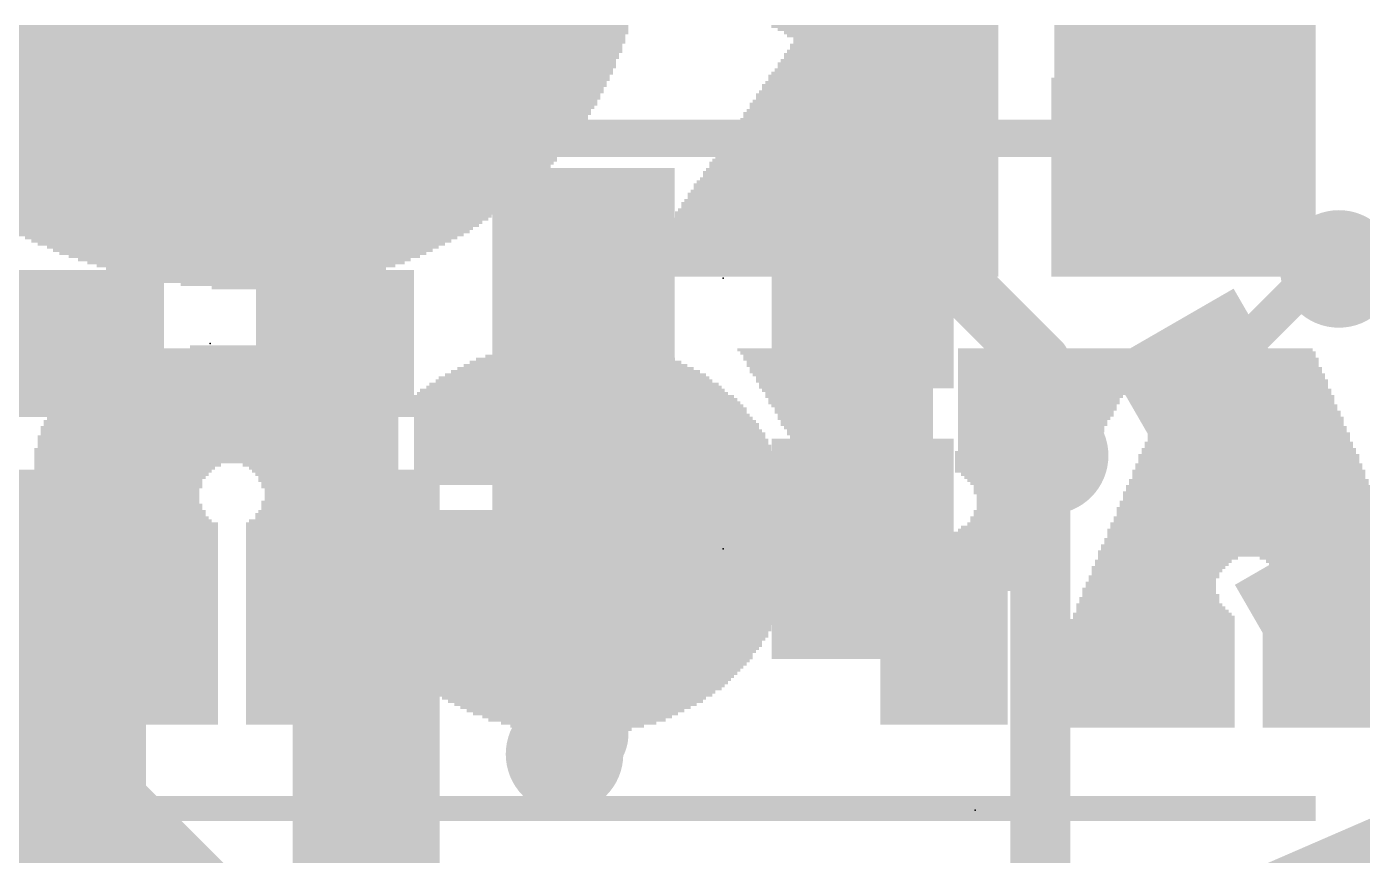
# Model space of a CAD drawing. Extents: x -25.4 to 25.4, y -25.4 to 25.5.
# Drawn here: x -1.31 to 7.78, y -18.21 to -12.58 of the extents above; entities that cross this region are included whole.
import ezdxf

# ---------------------------------------------------------------- set-up
doc = ezdxf.new("R2010")
doc.units = 0
for name, color, linetype in [('1', 12, 'CONTINUOUS'), ('16', 132, 'CONTINUOUS'), ('18', 110, 'CONTINUOUS'), ('20', 53, 'CONTINUOUS'), ('204', 40, 'CONTINUOUS'), ('23', 53, 'CONTINUOUS')]:
    doc.layers.add(name, color=color, linetype=linetype)

# ---------------------------------------------------------------- blocks, each defined once
blk = doc.blocks.new('RECT')
blk.add_solid([(-0.5, -0.5), (0.5, -0.5), (-0.5, 0.5), (0.5, 0.5)])
blk = doc.blocks.new('ROUNDV')
at = {"const_width": 0.5}
blk.add_lwpolyline([(0, -0.25, 1), (0, 0.25, 1), (0, -0.25)], format="xyb", dxfattribs=at)

msp = doc.modelspace()

# ---------------------------------------------------------------- linework, layer by layer
at = {"layer": '1'}
for points, const_width in [([(7.1205, -18.6055, 0.6745), (7.9375, 18.542)], 0.6096), ([(-20.32, 0, 0.4142), (0, -20.32)], 0.254), ([(0, -20.32, 0.4142), (20.32, 0)], 0.254), ([(2.5806, -14.2875, 1), (2.3774, -14.2875)], 0.2032), ([(4.379, -14.1859, 1), (4.379, -14.3891)], 0.2032), ([(5.0883, -14.2157, 1), (4.9447, -14.3593)], 0.2032), ([(5.0165, -14.3891, 1), (5.0165, -14.1859)], 0.2032), ([(7.493, -14.1605, 1), (7.493, -14.2875)], 0.127), ([(7.5379, -14.2689, 1), (7.4481, -14.1791)], 0.127), ([(7.62, -14.2875, 1), (7.62, -14.1605)], 0.127), ([(-0.9135, -14.8336, 1), (-0.9135, -14.6304)], 0.2032), ([(0.8583, -14.6602, 1), (0.7147, -14.8038)], 0.2032), ([(5.6896, -14.859, 1), (5.4864, -14.859)], 0.2032), ([(5.5162, -14.9308, 1), (5.6598, -14.7872)], 0.2032), ([(1.1176, -14.9615, 1), (0.9144, -14.9615)], 0.2032), ([(0.9442, -15.0333, 1), (1.0878, -14.8897)], 0.2032), ([(6.683, -14.9127, 1), (6.683, -15.0397)], 0.127), ([(6.6959, -14.9313, 1), (6.7857, -15.0211)], 0.127), ([(6.7408, -15.0397, 1), (6.7408, -14.9127)], 0.127), ([(5.6598, -15.3587, 1), (5.5162, -15.5023)], 0.2032), ([(5.4864, -15.4305, 1), (5.6896, -15.4305)], 0.2032), ([(5.5797, -15.5658, 1), (5.7233, -15.4222)], 0.2032), ([(2.6314, -16.129, 1), (2.3266, -16.129)], 0.3048), ([(1.1176, -16.129, 1), (0.9144, -16.129)], 0.2032), ([(1.016, -16.0274, 1), (1.016, -16.2306)], 0.2032), ([(2.479, -16.2306, 1), (2.479, -16.0274)], 0.2032), ([(0.9144, -16.129, 1), (1.1176, -16.129)], 0.2032), ([(2.3774, -16.129, 1), (2.5806, -16.129)], 0.2032), ([(1.0878, -17.0898, 1), (0.9442, -16.9462)], 0.2032), ([(1.1016, -17.034, 1), (0.8984, -17.034)], 0.2032), ([(0.9282, -16.9622, 1), (1.0718, -17.1058)], 0.2032), ([(0.9144, -17.018, 1), (1.1176, -17.018)], 0.2032), ([(2.5868, -17.5043, 1), (2.3712, -17.2887)], 0.3048), ([(2.2417, -17.4182, 1), (2.4573, -17.6338)], 0.3048), ([(2.3266, -17.3965, 1), (2.6314, -17.3965)], 0.3048), ([(1.3248, -17.8182, 1), (1.1812, -17.9618)], 0.2032), ([(-0.9551, -17.8451, 1), (-1.0449, -17.9349)], 0.127), ([(0.8984, -17.89, 1), (1.1016, -17.89)], 0.2032), ([(1.0449, -17.8451, 1), (0.9551, -17.9349)], 0.127), ([(1.017, -17.8435, 1), (1.017, -17.9705)], 0.127), ([(0.9721, -17.9519, 1), (1.0619, -17.8621)], 0.127), ([(1.1982, -17.9788, 1), (1.3418, -17.8352)], 0.2032), ([(1.27, -17.9705, 1), (1.27, -17.8435)], 0.127), ([(-0.8255, -18.001, 1), (-0.9525, -18.001)], 0.127), ([(-0.9339, -18.0459, 1), (-0.8441, -17.9561)], 0.127)]:
    msp.add_lwpolyline(points, format="xyb", dxfattribs=dict(at, const_width=const_width))
for points, const_width in [([(2.479, -14.2875), (2.479, -16.129)], 0.4064), ([(4.379, -14.2875), (5.0165, -14.2875)], 0.4064), ([(5.0165, -14.2875), (5.588, -14.859)], 0.4064), ([(6.7408, -14.9762), (7.493, -14.224)], 0.254), ([(7.493, -14.224), (7.62, -14.224)], 0.254), ([(-0.9135, -14.732), (-2.032, -14.732)], 0.4064), ([(0.7865, -14.732), (1.016, -14.9615)], 0.4064), ([(5.588, -14.859), (5.588, -15.4305)], 0.4064), ([(1.016, -14.9615), (1.016, -16.129)], 0.4064), ([(6.7408, -14.9762), (6.683, -14.9762)], 0.254), ([(5.588, -15.4305), (5.6515, -15.494)], 0.4064), ([(2.479, -17.3965), (2.479, -16.129)], 0.6096), ([(1.016, -16.129), (1.016, -17.018)], 0.4064), ([(1.016, -16.129), (2.479, -16.129)], 0.4064), ([(1.016, -17.018), (1, -17.034)], 0.4064), ([(1, -17.034), (1, -17.89)], 0.4064), ([(2.3495, -17.526), (2.479, -17.3965)], 0.6096), ([(1.253, -17.89), (1.27, -17.907)], 0.4064), ([(-0.889, -18.001), (-1, -17.89)], 0.254), ([(1, -17.89), (1.017, -17.907)], 0.254), ([(1.017, -17.907), (1.27, -17.907)], 0.254), ([(-0.889, -18.669), (-0.889, -18.001)], 0.254)]:
    msp.add_lwpolyline(points, dxfattribs=dict(at, const_width=const_width))
at = {"layer": '16'}
for points, const_width in [([(-20.32, 0, 0.4142), (0, -20.32)], 0.254), ([(0, -20.32, 0.4142), (20.32, 0)], 0.254), ([(6.7759, -13.2901, 1), (6.6861, -13.3799)], 0.127), ([(6.731, -13.3985, 1), (6.731, -13.2715)], 0.127), ([(7.5751, -14.2689, 1), (7.6649, -14.1791)], 0.127), ([(5.6896, -15.5575, 1), (5.4864, -15.5575)], 0.2032), ([(5.7233, -15.5658, 1), (5.5797, -15.4222)], 0.2032), ([(5.5162, -15.4857, 1), (5.6598, -15.6293)], 0.2032), ([(-0.8447, -17.6087, 1), (-1.0603, -17.8243)], 0.3048), ([(-0.9525, -17.8689, 1), (-0.9525, -17.5641)], 0.3048)]:
    msp.add_lwpolyline(points, format="xyb", dxfattribs=dict(at, const_width=const_width))
for points, const_width in [([(-1.905, -13.335), (6.731, -13.335)], 0.254), ([(6.731, -13.335), (7.62, -14.224)], 0.254), ([(5.588, -15.5575), (5.6515, -15.494)], 0.4064), ([(5.588, -21.209), (5.588, -15.5575)], 0.4064), ([(-3.429, -17.7165), (-0.9525, -17.7165)], 0.6096), ([(-0.9525, -17.7165), (2.794, -21.463)], 0.6096)]:
    msp.add_lwpolyline(points, dxfattribs=dict(at, const_width=const_width))
at = {"layer": '20', "const_width": 0.0254}
msp.add_lwpolyline([(-3.4925, 25.146, 14.4823), (3.4925, 25.146)], format="xyb", dxfattribs=at)
at = {"layer": '23'}
for p in [(3.429, -14.2875), (-0.0635, -14.732), (3.429, -16.129), (5.1435, -17.907)]:
    msp.add_point(p, dxfattribs=at)

# ---------------------------------------------------------------- block references
at = {"layer": '1', "xscale": 1.24, "yscale": 1.5, "rotation": 180}
for p in [(2.479, -14.2875), (4.379, -14.2875), (2.479, -16.129), (4.379, -16.129)]:
    msp.add_blockref('RECT', p, dxfattribs=at)
at = {"layer": '1', "xscale": 1.075}
for p in [(-0.9135, -14.732), (0.7865, -14.732)]:
    msp.add_blockref('RECT', p, dxfattribs=at)
at = {"layer": '1', "xscale": 0.85, "rotation": 120}
for p in [(6.683, -14.9762), (7.558, -16.4918)]:
    msp.add_blockref('RECT', p, dxfattribs=at)
at = {"layer": '1', "yscale": 4.6, "rotation": 180}
for p in [(-1, -17.89), (1, -17.89)]:
    msp.add_blockref('RECT', p, dxfattribs=at)
at = {"layer": '18', "xscale": 0.8001, "yscale": 0.8001}
for p in [(7.62, -14.224), (7.62, -14.224), (5.6515, -15.494), (5.6515, -15.494), (2.3495, -17.526), (2.3495, -17.526)]:
    msp.add_blockref('ROUNDV', p, dxfattribs=at)
at = {"layer": '204', "yscale": 0.0212, "rotation": 180}
for p, xscale in [((0.4561, -12.5735), 4.6565), ((0.4561, -12.5947), 4.6565), ((0.4561, -12.6158), 4.6565), ((0.4455, -12.637), 4.6353), ((4.5305, -12.5735), 1.5451), ((4.5517, -12.5947), 1.5028), ((4.5728, -12.6158), 1.4604), ((4.5834, -12.637), 1.4393), ((6.573, -12.5735), 1.7779), ((6.573, -12.5947), 1.7779), ((6.573, -12.6158), 1.7779), ((6.573, -12.637), 1.7779), ((0.4455, -12.6582), 4.6353), ((0.4455, -12.6793), 4.6353), ((0.4349, -12.7005), 4.6141), ((0.4349, -12.7217), 4.6141), ((4.594, -12.7005), 1.4181), ((4.594, -12.7217), 1.4181), ((4.6046, -12.6582), 1.3969), ((4.6046, -12.6793), 1.3969), ((6.573, -12.6582), 1.7779), ((6.573, -12.6793), 1.7779), ((6.573, -12.7005), 1.7779), ((6.573, -12.7217), 1.7779), ((0.4243, -12.764), 4.593), ((0.4243, -12.7852), 4.593), ((0.4349, -12.7428), 4.6141), ((0.4138, -12.8063), 4.5718), ((0.4138, -12.8275), 4.5718), ((4.5517, -12.8275), 1.5028), ((4.5623, -12.8063), 1.4816), ((4.5728, -12.764), 1.4604), ((4.5728, -12.7852), 1.4604), ((4.5834, -12.7428), 1.4393), ((6.573, -12.7428), 1.7779), ((6.573, -12.764), 1.7779), ((6.573, -12.7852), 1.7779), ((6.573, -12.8063), 1.7779), ((6.573, -12.8275), 1.7779), ((0.4138, -12.8487), 4.5718), ((0.4032, -12.8698), 4.5506), ((0.4032, -12.891), 4.5506), ((0.3926, -12.9122), 4.5295), ((4.5199, -12.9122), 1.5663), ((4.5305, -12.891), 1.5451), ((4.5411, -12.8698), 1.5239), ((4.5517, -12.8487), 1.5028), ((6.573, -12.8487), 1.7779), ((6.573, -12.8698), 1.7779), ((6.573, -12.891), 1.7779), ((6.573, -12.9122), 1.7779), ((0.3714, -12.9968), 4.4872), ((0.3926, -12.9333), 4.5295), ((0.382, -12.9545), 4.5083), ((0.382, -12.9757), 4.5083), ((4.4988, -12.9757), 1.6086), ((4.4988, -12.9968), 1.6086), ((4.5093, -12.9545), 1.5874), ((4.5199, -12.9333), 1.5663), ((6.5624, -12.9333), 1.7991), ((6.5624, -12.9545), 1.7991), ((6.5624, -12.9757), 1.7991), ((6.5624, -12.9968), 1.7991), ((0.3714, -13.018), 4.4872), ((0.3608, -13.0392), 4.466), ((0.3608, -13.0603), 4.466), ((0.3503, -13.0815), 4.4448), ((4.467, -13.0815), 1.6721), ((4.4776, -13.0392), 1.6509), ((4.4776, -13.0603), 1.6509), ((4.4882, -13.018), 1.6298), ((6.5624, -13.018), 1.7991), ((6.5624, -13.0392), 1.7991), ((6.5624, -13.0603), 1.7991), ((6.5624, -13.0815), 1.7991), ((0.3185, -13.1873), 4.3813), ((0.3503, -13.1027), 4.4448), ((0.3397, -13.1238), 4.4237), ((0.3291, -13.145), 4.4025), ((0.3291, -13.1662), 4.4025), ((4.4353, -13.1662), 1.7356), ((4.4353, -13.1873), 1.7356), ((4.4458, -13.145), 1.7144), ((4.4564, -13.1027), 1.6933), ((4.4564, -13.1238), 1.6933), ((6.5624, -13.1027), 1.7991), ((6.5624, -13.1238), 1.7991), ((6.5624, -13.145), 1.7991), ((6.5624, -13.1662), 1.7991), ((6.5624, -13.1873), 1.7991), ((0.3185, -13.2085), 4.3813), ((0.3079, -13.2297), 4.3602), ((0.2973, -13.2508), 4.339), ((0.2868, -13.272), 4.3178), ((4.4035, -13.2508), 1.7991), ((4.4035, -13.272), 1.7991), ((4.4141, -13.2297), 1.7779), ((4.4247, -13.2085), 1.7568), ((6.5624, -13.2085), 1.7991), ((6.5624, -13.2297), 1.7991), ((6.5624, -13.2508), 1.7991), ((6.5624, -13.272), 1.7991), ((0.2762, -13.3143), 4.2967), ((0.2868, -13.2932), 4.3178), ((0.2656, -13.3355), 4.2755), ((0.2656, -13.3566), 4.2755), ((4.3718, -13.3566), 1.8626), ((4.3823, -13.3143), 1.8414), ((4.3823, -13.3355), 1.8414), ((4.3929, -13.2932), 1.8203), ((6.5624, -13.2932), 1.7991), ((6.5624, -13.3143), 1.7991), ((6.5624, -13.3355), 1.7991), ((6.5624, -13.3566), 1.7991), ((0.2444, -13.399), 4.2332), ((0.2338, -13.4201), 4.212), ((0.255, -13.3778), 4.2543), ((0.2233, -13.4413), 4.1908), ((0.2127, -13.4625), 4.1697), ((4.34, -13.4413), 1.9261), ((4.34, -13.4625), 1.9261), ((4.3506, -13.4201), 1.9049), ((4.3612, -13.3778), 1.8838), ((4.3612, -13.399), 1.8838), ((6.5624, -13.3778), 1.7991), ((6.5624, -13.399), 1.7991), ((6.5624, -13.4201), 1.7991), ((6.5624, -13.4413), 1.7991), ((6.5624, -13.4625), 1.7991), ((0.2021, -13.5048), 4.1485), ((0.1809, -13.5471), 4.1062), ((0.2127, -13.4836), 4.1697), ((0.1915, -13.526), 4.1273), ((4.3083, -13.5471), 1.9896), ((4.3188, -13.5048), 1.9684), ((4.3188, -13.526), 1.9684), ((4.3294, -13.4836), 1.9473), ((6.5624, -13.4836), 1.7991), ((6.5624, -13.5048), 1.7991), ((6.5624, -13.526), 1.7991), ((6.5624, -13.5471), 1.7991), ((0.1703, -13.5683), 4.085), ((0.1598, -13.5895), 4.0638), ((0.1492, -13.6106), 4.0427), ((0.1386, -13.6318), 4.0215), ((4.2765, -13.6318), 2.0531), ((4.2871, -13.6106), 2.0319), ((4.2977, -13.5683), 2.0108), ((4.2977, -13.5895), 2.0108), ((6.5624, -13.5683), 1.7991), ((6.5624, -13.5895), 1.7991), ((6.5624, -13.6106), 1.7991), ((6.5624, -13.6318), 1.7991), ((0.128, -13.653), 4.0003), ((0.128, -13.6741), 3.958), ((0.128, -13.6953), 3.9157), ((0.128, -13.7165), 3.831), ((4.2448, -13.7165), 2.1166), ((4.2553, -13.6953), 2.0954), ((4.2659, -13.653), 2.0743), ((4.2659, -13.6741), 2.0743), ((6.5624, -13.653), 1.7991), ((6.5624, -13.6741), 1.7991), ((6.5624, -13.6953), 1.7991), ((6.5624, -13.7165), 1.7991), ((0.128, -13.7376), 3.7887), ((0.128, -13.7588), 3.7464), ((0.1386, -13.78), 3.6829), ((0.1386, -13.8011), 3.6405), ((0.1386, -13.8223), 3.5559), ((4.213, -13.8223), 2.1801), ((4.2236, -13.78), 2.1589), ((4.2236, -13.8011), 2.1589), ((4.2342, -13.7588), 2.1378), ((4.2448, -13.7376), 2.1166), ((6.5624, -13.7376), 1.7991), ((6.5624, -13.7588), 1.7991), ((6.5624, -13.78), 1.7991), ((6.5624, -13.8011), 1.7991), ((6.5624, -13.8223), 1.7991), ((0.1386, -13.8435), 3.5135), ((0.1386, -13.8646), 3.4289), ((0.1386, -13.8858), 3.3865), ((0.1386, -13.907), 3.3019), ((4.1813, -13.907), 2.2436), ((4.1919, -13.8858), 2.2224), ((4.2024, -13.8435), 2.2012), ((4.2024, -13.8646), 2.2012), ((6.5624, -13.8435), 1.7991), ((6.5624, -13.8646), 1.7991), ((6.5624, -13.8858), 1.7991), ((6.5624, -13.907), 1.7991), ((0.1492, -13.9281), 3.2384), ((0.1492, -13.9493), 3.1537), ((0.1492, -13.9705), 3.1114), ((0.1492, -13.9916), 3.0267), ((4.1495, -13.9916), 2.3071), ((4.1601, -13.9705), 2.2859), ((4.1707, -13.9493), 2.2647), ((4.1813, -13.9281), 2.2436), ((6.5624, -13.9281), 1.7991), ((6.5624, -13.9493), 1.7991), ((6.5624, -13.9705), 1.7991), ((6.5624, -13.9916), 1.7991), ((0.1492, -14.0128), 2.942), ((0.1492, -14.034), 2.8574), ((0.1492, -14.0551), 2.7727), ((0.1598, -14.0763), 2.6669), ((0.1598, -14.0975), 2.5822), ((4.1178, -14.0975), 2.3706), ((4.1284, -14.0551), 2.3494), ((4.1284, -14.0763), 2.3494), ((4.1389, -14.034), 2.3282), ((4.1495, -14.0128), 2.3071), ((6.5624, -14.0128), 1.7991), ((6.5624, -14.034), 1.7991), ((6.5624, -14.0551), 1.7991), ((6.5624, -14.0763), 1.7991), ((6.5624, -14.0975), 1.7991), ((0.1598, -14.1186), 2.4976), ((0.1703, -14.1398), 2.3917), ((0.1703, -14.1609), 2.2647), ((0.1809, -14.1821), 2.1589), ((4.086, -14.1821), 2.4341), ((4.0966, -14.1609), 2.4129), ((4.1072, -14.1186), 2.3917), ((4.1072, -14.1398), 2.3917), ((6.5624, -14.1186), 1.7991), ((6.5624, -14.1398), 1.7991), ((6.5624, -14.1609), 1.7991), ((6.5624, -14.1821), 1.7991), ((0.1809, -14.2033), 2.0319), ((0.1809, -14.2244), 1.9049), ((0.1915, -14.2456), 1.7568), ((0.1915, -14.2668), 1.5874), ((4.0649, -14.2456), 2.4764), ((4.0649, -14.2668), 2.4764), ((4.0754, -14.2244), 2.4552), ((4.086, -14.2033), 2.4341), ((6.5624, -14.2033), 1.7991), ((6.5624, -14.2244), 1.7991), ((6.5624, -14.2456), 1.7991), ((6.5624, -14.2668), 1.7991), ((0.1915, -14.2879), 1.4181), ((0.1915, -14.3091), 1.2065), ((0.2021, -14.3303), 0.9313), ((0.2127, -14.3514), 0.5291), ((2.4457, -14.7324), 0.5926), ((2.4563, -14.7113), 0.1905), ((0.2656, -14.8171), 1.7779), ((0.2973, -14.7959), 1.7144), ((0.3608, -14.7748), 1.5874), ((0.4772, -14.7536), 1.3546), ((2.4351, -14.8171), 1.2488), ((2.4351, -14.7959), 1.1218), ((2.4351, -14.7748), 0.9948), ((2.4351, -14.7536), 0.8255), ((4.1919, -14.7748), 1.3334), ((4.2024, -14.7959), 1.3123), ((4.213, -14.8171), 1.2911), ((5.684, -14.7748), 1.3123), ((5.6735, -14.7959), 1.2911), ((5.6735, -14.8171), 1.2911), ((7.0069, -14.7959), 0.9101), ((7.0069, -14.8171), 0.9101), ((7.0069, -14.7748), 0.8678), ((0.1598, -14.9018), 1.9896), ((0.1809, -14.8806), 1.9473), ((0.2021, -14.8594), 1.9049), ((0.2233, -14.8383), 1.8626), ((2.4245, -14.9018), 1.6086), ((2.4245, -14.8806), 1.5239), ((2.4245, -14.8594), 1.4393), ((2.4245, -14.8383), 1.3546), ((4.213, -14.8383), 1.2911), ((4.2236, -14.8594), 1.27), ((4.2236, -14.8806), 1.27), ((4.2342, -14.9018), 1.2488), ((5.6629, -14.8383), 1.27), ((5.6523, -14.8594), 1.2488), ((5.6523, -14.8806), 1.2488), ((5.6417, -14.9018), 1.2276), ((7.0069, -14.9018), 0.9948), ((7.0069, -14.8383), 0.9525), ((7.0069, -14.8594), 0.9525), ((7.0069, -14.8806), 0.9525), ((0.0751, -15.0076), 2.1589), ((0.0963, -14.9864), 2.1166), ((0.1068, -14.9653), 2.0954), ((0.1174, -14.9441), 2.0743), ((0.1386, -14.9229), 2.0319), ((2.4139, -15.0076), 1.9684), ((2.4139, -14.9864), 1.8838), ((2.4139, -14.9653), 1.8414), ((2.4245, -14.9441), 1.7779), ((2.4245, -14.9229), 1.6933), ((4.2342, -14.9229), 1.2488), ((4.2448, -14.9441), 1.2276), ((4.2553, -14.9653), 1.2065), ((4.2553, -14.9864), 1.2065), ((4.2659, -15.0076), 1.1853), ((5.6311, -14.9441), 1.2065), ((5.6311, -14.9653), 1.2065), ((5.6205, -14.9864), 1.1853), ((5.6417, -14.9229), 1.2276), ((5.61, -15.0076), 1.1641), ((7.0069, -15.0076), 1.0795), ((7.0069, -14.9441), 1.0371), ((7.0069, -14.9653), 1.0371), ((7.0175, -14.9864), 1.0583), ((7.0069, -14.9229), 0.9948), ((0.0328, -15.0922), 2.2436), ((0.0433, -15.0711), 2.2224), ((0.0539, -15.0499), 2.2012), ((0.0645, -15.0287), 2.1801), ((2.4139, -15.0922), 2.1801), ((2.4033, -15.0711), 2.1166), ((2.4033, -15.0499), 2.0743), ((2.4139, -15.0287), 2.0108), ((4.2659, -15.0287), 1.1853), ((4.2765, -15.0499), 1.1641), ((4.2871, -15.0711), 1.143), ((4.2871, -15.0922), 1.143), ((5.5994, -15.0499), 1.143), ((5.5994, -15.0711), 1.143), ((5.5888, -15.0922), 1.1218), ((5.61, -15.0287), 1.1641), ((7.0069, -15.0922), 1.1641), ((7.0069, -15.0499), 1.1218), ((7.0069, -15.0711), 1.1218), ((7.0069, -15.0287), 1.0795), ((0.0116, -15.1557), 2.2859), ((0.0116, -15.1769), 2.2859), ((0.0222, -15.1346), 2.2647), ((0.0328, -15.1134), 2.2436), ((2.4245, -15.1134), 2.2012), ((2.4351, -15.1346), 2.2224), ((2.4457, -15.1557), 2.2436), ((2.4563, -15.1769), 2.2647), ((4.2977, -15.1134), 1.1218), ((4.2977, -15.1346), 1.1218), ((4.3083, -15.1557), 1.1006), ((4.3188, -15.1769), 1.0795), ((5.5676, -15.1557), 1.0795), ((5.5676, -15.1769), 1.0795), ((5.5782, -15.1134), 1.1006), ((5.5782, -15.1346), 1.1006), ((7.0069, -15.1557), 1.2065), ((7.0069, -15.1769), 1.2065), ((7.0069, -15.1134), 1.1641), ((7.0069, -15.1346), 1.1641), ((-0.0201, -15.2616), 2.3494), ((-0.0201, -15.2827), 2.3494), ((-0.0096, -15.2192), 2.3282), ((-0.0096, -15.2404), 2.3282), ((0.001, -15.1981), 2.3071), ((2.4774, -15.2404), 2.3071), ((2.4668, -15.2192), 2.2859), ((2.488, -15.2616), 2.3282), ((2.4986, -15.2827), 2.3494), ((2.4563, -15.1981), 2.2647), ((4.3188, -15.1981), 1.0795), ((4.3294, -15.2192), 1.0583), ((4.3294, -15.2404), 1.0583), ((4.34, -15.2616), 1.0371), ((4.34, -15.2827), 1.0371), ((5.557, -15.1981), 1.0583), ((5.557, -15.2192), 1.0583), ((5.5465, -15.2404), 1.0371), ((5.5359, -15.2616), 1.016), ((5.5359, -15.2827), 1.016), ((7.0069, -15.2616), 1.2911), ((7.0069, -15.2827), 1.2911), ((7.0069, -15.1981), 1.2488), ((7.0069, -15.2192), 1.2488), ((7.0175, -15.2404), 1.27), ((-0.0413, -15.3674), 2.3917), ((-0.0307, -15.3039), 2.3706), ((-0.0307, -15.3251), 2.3706), ((-0.0307, -15.3462), 2.3706), ((2.5197, -15.3462), 2.3917), ((2.5197, -15.3674), 2.3917), ((2.4986, -15.3039), 2.3494), ((2.5092, -15.3251), 2.3706), ((4.3506, -15.3039), 1.016), ((4.3612, -15.3251), 0.9948), ((4.3612, -15.3462), 0.9948), ((4.3718, -15.3674), 0.9736), ((5.5041, -15.3674), 0.9525), ((5.5253, -15.3039), 0.9948), ((5.5253, -15.3251), 0.9948), ((5.5147, -15.3462), 0.9736), ((7.0069, -15.3462), 1.3758), ((7.0069, -15.3674), 1.3758), ((7.0069, -15.3039), 1.3334), ((7.0069, -15.3251), 1.3334), ((-0.0519, -15.4521), 2.4129), ((-0.0413, -15.3886), 2.3917), ((-0.0413, -15.4097), 2.3917), ((-0.0413, -15.4309), 2.3917), ((2.5303, -15.3886), 2.4129), ((2.5303, -15.4097), 2.4129), ((2.5409, -15.4309), 2.4341), ((2.5409, -15.4521), 2.4341), ((4.3718, -15.3886), 0.9736), ((4.3823, -15.4097), 0.9525), ((4.3929, -15.4309), 0.9313), ((4.3929, -15.4521), 0.9313), ((5.5041, -15.3886), 0.9525), ((5.4935, -15.4097), 0.9313), ((5.4935, -15.4309), 0.9313), ((5.483, -15.4521), 0.9101), ((7.0069, -15.4521), 1.4604), ((7.0069, -15.4097), 1.4181), ((7.0069, -15.4309), 1.4181), ((7.0069, -15.3886), 1.3758), ((-0.0519, -15.4732), 2.4129), ((-0.0519, -15.4944), 2.4129), ((-0.0519, -15.5156), 2.4129), ((-0.0519, -15.5367), 2.4129), ((2.5515, -15.4732), 2.4552), ((2.5515, -15.4944), 2.4552), ((2.5621, -15.5156), 2.4764), ((2.5621, -15.5367), 2.4764), ((4.4035, -15.4732), 0.9101), ((4.4035, -15.4944), 0.9101), ((4.4141, -15.5156), 0.889), ((4.4141, -15.5367), 0.889), ((5.4512, -15.5156), 0.889), ((5.4512, -15.5367), 0.889), ((5.4724, -15.4732), 0.9313), ((5.4618, -15.4944), 0.9101), ((7.0069, -15.4944), 1.5028), ((7.0069, -15.5156), 1.5028), ((7.0069, -15.5367), 1.5028), ((7.0069, -15.4732), 1.4604), ((-0.6234, -15.5579), 1.2699), ((-0.6551, -15.6002), 1.2065), ((-0.6657, -15.6214), 1.1853), ((-0.6763, -15.6426), 1.1641), ((-0.6445, -15.5791), 1.2276), ((0.6572, -15.5579), 0.9948), ((0.6783, -15.5791), 0.9525), ((0.6889, -15.6002), 0.9313), ((0.6995, -15.6214), 0.9101), ((0.7101, -15.6426), 0.889), ((2.5727, -15.5579), 2.4976), ((2.5727, -15.5791), 2.4976), ((2.5727, -15.6002), 2.4976), ((2.5832, -15.6214), 2.5187), ((2.5832, -15.6426), 2.5187), ((4.4247, -15.5579), 0.8678), ((4.4353, -15.5791), 0.8466), ((4.4353, -15.6002), 0.8466), ((4.4141, -15.6426), 0.762), ((4.4247, -15.6214), 0.7831), ((5.4406, -15.5579), 0.8678), ((5.4406, -15.5791), 0.8678), ((5.4301, -15.6002), 0.8466), ((5.4406, -15.6214), 0.7831), ((5.4512, -15.6426), 0.762), ((7.0069, -15.6002), 1.5874), ((7.0069, -15.6214), 1.5874), ((7.0069, -15.6426), 1.5874), ((7.0069, -15.5579), 1.5451), ((7.0069, -15.5791), 1.5451), ((-0.6869, -15.6637), 1.143), ((-0.6869, -15.6849), 1.143), ((-0.6869, -15.7061), 1.143), ((-0.6975, -15.7272), 1.1218), ((0.7101, -15.6637), 0.889), ((0.7207, -15.6849), 0.8678), ((0.7207, -15.7061), 0.8678), ((0.7312, -15.7272), 0.8466), ((2.5938, -15.6849), 2.5399), ((2.5832, -15.6637), 2.5187), ((3.2394, -15.7061), 1.2488), ((3.2394, -15.7272), 1.2488), ((4.4141, -15.6637), 0.7196), ((4.4141, -15.6849), 0.6773), ((4.4141, -15.7061), 0.6773), ((4.4141, -15.7272), 0.635), ((5.4512, -15.6637), 0.7196), ((5.4618, -15.6849), 0.6985), ((5.4512, -15.7272), 0.635), ((5.4618, -15.7061), 0.6561), ((7.0069, -15.7061), 1.6721), ((7.0069, -15.7272), 1.6721), ((7.0069, -15.6637), 1.6298), ((7.0069, -15.6849), 1.6298), ((-0.6975, -15.7484), 1.1218), ((-0.6975, -15.7696), 1.1218), ((-0.6975, -15.7907), 1.1218), ((-0.6975, -15.8119), 1.1218), ((0.7207, -15.8119), 0.8678), ((0.7312, -15.7484), 0.8466), ((0.7312, -15.7696), 0.8466), ((0.7312, -15.7907), 0.8466), ((3.2394, -15.7484), 1.2488), ((3.25, -15.7696), 1.27), ((3.25, -15.7907), 1.27), ((3.25, -15.8119), 1.27), ((4.4141, -15.7484), 0.635), ((4.4141, -15.7696), 0.5926), ((4.4247, -15.7907), 0.5715), ((4.4247, -15.8119), 0.5715), ((5.4512, -15.7484), 0.635), ((5.4406, -15.8119), 0.5715), ((5.4512, -15.7696), 0.5926), ((5.4512, -15.7907), 0.5926), ((7.0069, -15.8119), 1.7568), ((7.0069, -15.7484), 1.7144), ((7.0069, -15.7696), 1.7144), ((7.0069, -15.7907), 1.7144), ((-0.6869, -15.833), 1.143), ((-0.6869, -15.8542), 1.143), ((-0.6657, -15.8754), 1.143), ((-0.6657, -15.8965), 1.143), ((-0.6551, -15.9177), 1.1641), ((0.6995, -15.8965), 0.9101), ((0.6995, -15.9177), 0.9101), ((0.7101, -15.8754), 0.889), ((0.7207, -15.833), 0.8678), ((0.7207, -15.8542), 0.8678), ((1.8848, -15.8754), 1.1218), ((1.8848, -15.8965), 1.1218), ((1.8848, -15.9177), 1.1218), ((3.25, -15.833), 1.27), ((3.25, -15.8542), 1.27), ((3.25, -15.8754), 1.27), ((3.2606, -15.8965), 1.2911), ((3.2606, -15.9177), 1.2911), ((4.4353, -15.833), 0.5503), ((4.4458, -15.8542), 0.5715), ((4.4564, -15.8754), 0.5503), ((4.4564, -15.8965), 0.5503), ((4.4776, -15.9177), 0.5503), ((5.3877, -15.9177), 0.5503), ((5.4089, -15.8754), 0.5503), ((5.4089, -15.8965), 0.5503), ((5.4406, -15.833), 0.5715), ((5.43, -15.8542), 0.5503), ((7.0069, -15.9177), 1.8414), ((7.0069, -15.8542), 1.7991), ((7.0069, -15.8754), 1.7991), ((7.0069, -15.8965), 1.7991), ((7.0069, -15.833), 1.7568), ((-0.6445, -15.9389), 1.1853), ((-0.6128, -15.96), 1.2065), ((-0.6128, -15.9812), 1.2065), ((-0.6128, -16.0024), 1.2065), ((0.6677, -15.96), 0.9736), ((0.6677, -15.9812), 0.9736), ((0.6677, -16.0024), 0.9736), ((0.6783, -15.9389), 0.9525), ((1.8848, -15.9389), 1.1218), ((1.8848, -15.96), 1.1218), ((1.8848, -15.9812), 1.1218), ((1.8848, -16.0024), 1.1218), ((3.2606, -15.9389), 1.2911), ((3.2606, -15.96), 1.2911), ((3.2606, -15.9812), 1.2911), ((3.2606, -16.0024), 1.2911), ((4.4988, -15.9389), 0.5503), ((4.4988, -15.96), 0.5503), ((4.5305, -15.9812), 0.5715), ((4.5411, -16.0024), 0.5926), ((5.3242, -16.0024), 0.5926), ((5.3348, -15.9812), 0.5715), ((5.3666, -15.96), 0.5503), ((5.3877, -15.9389), 0.5503), ((7.0069, -16.0024), 1.9261), ((7.0069, -15.96), 1.8838), ((7.0069, -15.9812), 1.8838), ((7.0069, -15.9389), 1.8414), ((-0.6022, -16.0235), 1.1853), ((-0.6022, -16.0447), 1.1853), ((-0.5916, -16.0659), 1.1641), ((-0.5916, -16.087), 1.1641), ((0.6677, -16.0235), 0.9736), ((0.6677, -16.0447), 0.9736), ((0.6677, -16.0659), 0.9736), ((0.6677, -16.087), 0.9736), ((1.8848, -16.0235), 1.1218), ((1.8848, -16.0447), 1.1218), ((1.8848, -16.0659), 1.1218), ((1.8848, -16.087), 1.1218), ((3.2606, -16.0235), 1.2911), ((3.2606, -16.0447), 1.2911), ((3.2606, -16.0659), 1.2911), ((3.2606, -16.087), 1.2911), ((4.5834, -16.0235), 0.635), ((4.9432, -16.0447), 1.3123), ((4.9327, -16.0659), 1.2911), ((4.9432, -16.087), 1.27), ((5.2819, -16.0235), 0.635), ((7.0069, -16.0659), 1.9684), ((7.0069, -16.087), 1.9684), ((7.0069, -16.0235), 1.9261), ((7.0069, -16.0447), 1.9261), ((-0.581, -16.1082), 1.143), ((-0.581, -16.1294), 1.143), ((-0.5705, -16.1505), 1.1218), ((-0.5599, -16.1717), 1.1006), ((0.6677, -16.1082), 0.9736), ((0.6677, -16.1294), 0.9736), ((0.6677, -16.1505), 0.9736), ((0.6677, -16.1717), 0.9736), ((1.8848, -16.1082), 1.1218), ((1.8848, -16.1294), 1.1218), ((1.8848, -16.1505), 1.1218), ((1.8848, -16.1717), 1.1218), ((3.2606, -16.1082), 1.2911), ((3.2606, -16.1294), 1.2911), ((3.2606, -16.1505), 1.2911), ((3.2606, -16.1717), 1.2911), ((4.9327, -16.1082), 1.2488), ((4.9327, -16.1294), 1.2065), ((4.9432, -16.1505), 1.1853), ((4.9327, -16.1717), 1.1641), ((6.9963, -16.1505), 2.0319), ((7.0069, -16.1717), 2.0531), ((7.0069, -16.1082), 2.0108), ((7.0069, -16.1294), 2.0108), ((-0.5599, -16.1929), 1.1006), ((-0.5493, -16.214), 1.0795), ((-0.5387, -16.2352), 1.0583), ((-0.5281, -16.2564), 1.0371), ((-0.5175, -16.2775), 1.016), ((0.6677, -16.1929), 0.9736), ((0.6677, -16.214), 0.9736), ((0.6677, -16.2352), 0.9736), ((0.6677, -16.2564), 0.9736), ((0.6677, -16.2775), 0.9736), ((1.8636, -16.214), 1.0795), ((1.853, -16.2352), 1.0583), ((1.8848, -16.1929), 1.1218), ((1.8424, -16.2564), 1.0371), ((1.8319, -16.2775), 1.016), ((3.2606, -16.1929), 1.2911), ((3.2711, -16.214), 1.2276), ((3.2817, -16.2352), 1.2065), ((3.2923, -16.2564), 1.1853), ((3.3029, -16.2775), 1.1641), ((4.9432, -16.1929), 1.143), ((4.9327, -16.214), 1.1218), ((4.9327, -16.2352), 1.0795), ((4.9327, -16.2564), 1.0795), ((4.9327, -16.2775), 1.0371), ((6.3931, -16.2564), 0.9101), ((6.3825, -16.2775), 0.889), ((6.4248, -16.214), 0.9313), ((6.4143, -16.2352), 0.9101), ((6.4566, -16.1929), 0.9525), ((7.5572, -16.1929), 0.9525), ((7.589, -16.214), 0.9313), ((7.5995, -16.2352), 0.9101), ((7.6207, -16.2564), 0.9101), ((7.6313, -16.2775), 0.889), ((-0.507, -16.2987), 0.9948), ((-0.4964, -16.3199), 0.9736), ((-0.4858, -16.341), 0.9525), ((-0.4646, -16.3622), 0.9101), ((0.6677, -16.2987), 0.9736), ((0.6677, -16.3199), 0.9736), ((0.6677, -16.341), 0.9736), ((0.6677, -16.3622), 0.9736), ((1.8319, -16.2987), 1.016), ((1.8213, -16.3199), 0.9948), ((1.8213, -16.341), 0.9948), ((1.8213, -16.3622), 0.9948), ((3.3029, -16.2987), 1.1641), ((3.3135, -16.3199), 1.143), ((3.3135, -16.341), 1.143), ((3.3029, -16.3622), 1.1218), ((4.9432, -16.2987), 1.016), ((4.9327, -16.3199), 0.9948), ((4.9432, -16.341), 0.9736), ((4.9327, -16.3622), 0.9525), ((6.3402, -16.3622), 0.889), ((6.3613, -16.3199), 0.889), ((6.3508, -16.341), 0.8678), ((6.3719, -16.2987), 0.8678), ((7.6419, -16.2987), 0.8678), ((7.6525, -16.3199), 0.889), ((7.6525, -16.341), 0.889), ((7.6736, -16.3622), 0.889), ((-0.4541, -16.3834), 0.889), ((-0.4329, -16.4045), 0.8466), ((-0.4223, -16.4257), 0.8255), ((-0.4011, -16.4469), 0.7831), ((0.6677, -16.3834), 0.9736), ((0.6677, -16.4045), 0.9736), ((0.6677, -16.4257), 0.9736), ((0.6677, -16.4469), 0.9736), ((1.8213, -16.3834), 0.9948), ((1.8213, -16.4045), 0.9948), ((1.8213, -16.4257), 0.9948), ((1.8213, -16.4469), 0.9948), ((3.3029, -16.3834), 1.1218), ((3.3029, -16.4045), 1.1218), ((3.3029, -16.4257), 1.1218), ((3.2923, -16.4469), 1.1006), ((4.9327, -16.3834), 0.9101), ((4.9432, -16.4045), 0.889), ((4.9327, -16.4257), 0.8678), ((4.9327, -16.4469), 0.8678), ((6.3296, -16.4045), 0.9101), ((6.3296, -16.4257), 0.9101), ((6.3402, -16.4469), 0.9313), ((6.3402, -16.3834), 0.889), ((7.6736, -16.4469), 0.9313), ((7.6736, -16.3834), 0.889), ((7.6736, -16.4045), 0.889), ((7.6842, -16.4257), 0.9101), ((-0.4223, -16.5315), 0.8255), ((-0.4223, -16.5527), 0.8255), ((-0.4117, -16.5104), 0.8043), ((-0.4011, -16.468), 0.7831), ((-0.4011, -16.4892), 0.7831), ((0.6677, -16.468), 0.9736), ((0.6677, -16.4892), 0.9736), ((0.6677, -16.5104), 0.9736), ((0.6677, -16.5315), 0.9736), ((0.6677, -16.5527), 0.9736), ((1.853, -16.5527), 1.0583), ((1.8213, -16.468), 0.9948), ((1.8319, -16.4892), 1.016), ((1.8424, -16.5104), 1.0371), ((1.8424, -16.5315), 1.0371), ((3.2394, -16.5527), 1.1218), ((3.2606, -16.5104), 1.1218), ((3.2606, -16.5315), 1.1218), ((3.2817, -16.4892), 1.1218), ((3.2923, -16.468), 1.1006), ((4.9327, -16.468), 0.8678), ((4.9327, -16.4892), 0.8678), ((4.9327, -16.5104), 0.8678), ((4.9327, -16.5315), 0.8678), ((4.9327, -16.5527), 0.8678), ((6.3296, -16.5104), 0.9948), ((6.3402, -16.5315), 1.016), ((6.3508, -16.5527), 1.0371), ((6.3296, -16.468), 0.9525), ((6.3296, -16.4892), 0.9525), ((7.663, -16.5527), 1.0371), ((7.6736, -16.5315), 1.016), ((7.6842, -16.5104), 0.9948), ((7.6842, -16.468), 0.9525), ((7.6842, -16.4892), 0.9525), ((-0.4541, -16.6374), 0.889), ((-0.4435, -16.595), 0.8678), ((-0.4435, -16.6162), 0.8678), ((-0.4329, -16.5739), 0.8466), ((0.6677, -16.5739), 0.9736), ((0.6677, -16.595), 0.9736), ((0.6677, -16.6162), 0.9736), ((0.6677, -16.6374), 0.9736), ((1.8742, -16.5739), 1.1006), ((1.8954, -16.595), 1.143), ((2.5515, -16.6162), 2.4552), ((2.5515, -16.6374), 2.4552), ((3.1971, -16.595), 1.2065), ((3.2182, -16.5739), 1.1641), ((4.9327, -16.5739), 0.8678), ((4.9327, -16.595), 0.8678), ((4.9327, -16.6162), 0.8678), ((4.9327, -16.6374), 0.8678), ((6.3508, -16.6162), 1.1218), ((6.3508, -16.6374), 1.1218), ((6.3508, -16.5739), 1.0795), ((6.3613, -16.595), 1.1006), ((7.663, -16.6162), 1.1218), ((7.663, -16.6374), 1.1218), ((7.6525, -16.595), 1.1006), ((7.663, -16.5739), 1.0795), ((-0.4858, -16.722), 0.9525), ((-0.4752, -16.6797), 0.9313), ((-0.4752, -16.7008), 0.9313), ((-0.4646, -16.6585), 0.9101), ((0.6677, -16.6585), 0.9736), ((0.6677, -16.6797), 0.9736), ((0.6677, -16.7008), 0.9736), ((0.6677, -16.722), 0.9736), ((2.5303, -16.7008), 2.4129), ((2.5303, -16.722), 2.4129), ((2.5409, -16.6585), 2.4341), ((2.5409, -16.6797), 2.4341), ((4.9327, -16.6585), 0.8678), ((4.9327, -16.6797), 0.8678), ((4.9327, -16.7008), 0.8678), ((4.9327, -16.722), 0.8678), ((6.3296, -16.722), 1.1641), ((6.3402, -16.6585), 1.143), ((6.3402, -16.6797), 1.143), ((6.3402, -16.7008), 1.143), ((7.663, -16.6585), 1.1218), ((7.6736, -16.6797), 1.143), ((7.6736, -16.7008), 1.143), ((7.6842, -16.722), 1.1641), ((-0.5175, -16.8067), 1.016), ((-0.5175, -16.8278), 1.016), ((-0.507, -16.7855), 0.9948), ((-0.4964, -16.7432), 0.9736), ((-0.4964, -16.7643), 0.9736), ((0.6677, -16.7432), 0.9736), ((0.6677, -16.7643), 0.9736), ((0.6677, -16.7855), 0.9736), ((0.6677, -16.8067), 0.9736), ((0.6677, -16.8278), 0.9736), ((2.5197, -16.7432), 2.3917), ((2.5092, -16.7643), 2.3706), ((2.5092, -16.7855), 2.3706), ((2.4986, -16.8067), 2.3494), ((2.488, -16.8278), 2.3282), ((4.9327, -16.7432), 0.8678), ((4.9327, -16.7643), 0.8678), ((4.9327, -16.7855), 0.8678), ((4.9327, -16.8067), 0.8678), ((4.9327, -16.8278), 0.8678), ((6.3084, -16.8067), 1.2065), ((6.3084, -16.8278), 1.2065), ((6.319, -16.7643), 1.1853), ((6.319, -16.7855), 1.1853), ((6.3296, -16.7432), 1.1641), ((7.6842, -16.7432), 1.1641), ((7.6948, -16.7643), 1.1853), ((7.6948, -16.7855), 1.1853), ((7.6948, -16.8067), 1.1853), ((7.7054, -16.8278), 1.2065), ((-0.5493, -16.9125), 1.0795), ((-0.5387, -16.8702), 1.0583), ((-0.5387, -16.8913), 1.0583), ((-0.5281, -16.849), 1.0371), ((0.6677, -16.849), 0.9736), ((0.6677, -16.8702), 0.9736), ((0.6677, -16.8913), 0.9736), ((0.6677, -16.9125), 0.9736), ((2.4774, -16.849), 2.3071), ((2.4774, -16.8702), 2.3071), ((2.4668, -16.8913), 2.2859), ((2.4563, -16.9125), 2.2647), ((4.9327, -16.849), 0.8678), ((4.9327, -16.8702), 0.8678), ((4.9327, -16.8913), 0.8678), ((4.9327, -16.9125), 0.8678), ((6.2873, -16.9125), 1.2488), ((6.2978, -16.8702), 1.2276), ((6.2978, -16.8913), 1.2276), ((6.3084, -16.849), 1.2065), ((7.7054, -16.849), 1.2065), ((7.716, -16.8702), 1.2276), ((7.716, -16.8913), 1.2276), ((7.716, -16.9125), 1.2276), ((-0.581, -16.9972), 1.143), ((-0.5705, -16.976), 1.1218), ((-0.5599, -16.9337), 1.1006), ((-0.5599, -16.9548), 1.1006), ((0.6677, -16.9337), 0.9736), ((0.6677, -16.9548), 0.9736), ((0.6677, -16.976), 0.9736), ((0.6677, -16.9972), 0.9736), ((2.4139, -16.9972), 2.1801), ((2.4457, -16.9337), 2.2436), ((2.4351, -16.9548), 2.2224), ((2.4245, -16.976), 2.2012), ((4.9327, -16.9337), 0.8678), ((4.9327, -16.9548), 0.8678), ((4.9327, -16.976), 0.8678), ((4.9327, -16.9972), 0.8678), ((6.2767, -16.976), 1.27), ((6.2767, -16.9972), 1.27), ((6.2873, -16.9337), 1.2488), ((6.2873, -16.9548), 1.2488), ((7.7265, -16.9337), 1.2488), ((7.7265, -16.9548), 1.2488), ((7.7371, -16.976), 1.27), ((7.7371, -16.9972), 1.27), ((-0.6128, -17.0818), 1.2065), ((-0.6022, -17.0607), 1.1853), ((-0.5916, -17.0183), 1.1641), ((-0.5916, -17.0395), 1.1641), ((0.6677, -17.0183), 0.9736), ((0.6677, -17.0395), 0.9736), ((0.6677, -17.0607), 0.9736), ((0.6677, -17.0818), 0.9736), ((2.4139, -17.0183), 2.1377), ((2.4139, -17.0395), 2.0954), ((2.4139, -17.0607), 2.0531), ((2.4245, -17.0818), 1.9896), ((4.9327, -17.0183), 0.8678), ((4.9327, -17.0395), 0.8678), ((4.9327, -17.0607), 0.8678), ((4.9327, -17.0818), 0.8678), ((6.2555, -17.0607), 1.3123), ((6.2555, -17.0818), 1.3123), ((6.2661, -17.0183), 1.2911), ((6.2661, -17.0395), 1.2911), ((7.7477, -17.0183), 1.2911), ((7.7477, -17.0395), 1.2911), ((7.7477, -17.0607), 1.2911), ((7.7583, -17.0818), 1.3123), ((-0.6445, -17.1877), 1.2699), ((-0.634, -17.1453), 1.2488), ((-0.634, -17.1665), 1.2488), ((-0.6234, -17.1242), 1.2276), ((-0.6128, -17.103), 1.2065), ((0.6677, -17.103), 0.9736), ((0.6677, -17.1242), 0.9736), ((0.6677, -17.1453), 0.9736), ((0.6677, -17.1665), 0.9736), ((0.6677, -17.1877), 0.9736), ((2.4139, -17.103), 1.9261), ((2.4245, -17.1242), 1.8626), ((2.4139, -17.1453), 1.7991), ((2.4245, -17.1665), 1.7356), ((2.4245, -17.1877), 1.6509), ((4.9327, -17.103), 0.8678), ((4.9327, -17.1242), 0.8678), ((4.9327, -17.1453), 0.8678), ((4.9327, -17.1665), 0.8678), ((4.9327, -17.1877), 0.8678), ((6.2344, -17.1665), 1.3546), ((6.2344, -17.1877), 1.3546), ((6.2449, -17.1242), 1.3334), ((6.2449, -17.1453), 1.3334), ((6.2555, -17.103), 1.3123), ((7.7583, -17.103), 1.3123), ((7.7689, -17.1242), 1.3335), ((7.7689, -17.1453), 1.3335), ((7.7689, -17.1665), 1.3335), ((7.7795, -17.1877), 1.3546), ((-0.6763, -17.2723), 1.3334), ((-0.6657, -17.2512), 1.3123), ((-0.6551, -17.2088), 1.2911), ((-0.6551, -17.23), 1.2911), ((0.6677, -17.2088), 0.9736), ((0.6677, -17.23), 0.9736), ((0.6677, -17.2512), 0.9736), ((0.6677, -17.2723), 0.9736), ((2.4245, -17.2088), 1.5663), ((2.4245, -17.23), 1.4816), ((2.4245, -17.2512), 1.3969), ((2.4351, -17.2723), 1.2911), ((4.9327, -17.2088), 0.8678), ((4.9327, -17.23), 0.8678), ((4.9327, -17.2512), 0.8678), ((4.9327, -17.2723), 0.8678), ((6.2132, -17.2723), 1.3969), ((6.2238, -17.23), 1.3758), ((6.2238, -17.2512), 1.3758), ((6.2344, -17.2088), 1.3546), ((7.79, -17.23), 1.3758), ((7.79, -17.2512), 1.3758), ((7.8006, -17.2723), 1.3969), ((7.7795, -17.2088), 1.3546), ((-0.6869, -17.3147), 1.3546), ((-0.6763, -17.2935), 1.3334), ((0.6677, -17.2935), 0.9736), ((0.6677, -17.3147), 0.9736), ((2.4351, -17.2935), 1.2065), ((2.4457, -17.3147), 1.0583), ((2.4351, -17.3358), 0.9101), ((2.4457, -17.357), 0.7196), ((4.9327, -17.2935), 0.8678), ((4.9327, -17.3147), 0.8678), ((6.2026, -17.3147), 1.4181), ((6.2026, -17.3358), 1.4181), ((6.2132, -17.2935), 1.3969), ((7.8006, -17.2935), 1.3969), ((7.8006, -17.3147), 1.3969), ((7.8112, -17.3358), 1.4181), ((2.4457, -17.3782), 0.4656), ((0.2762, -17.8226), 14.3716), ((0.2762, -17.8438), 14.3716), ((0.2762, -17.865), 14.3716), ((0.2762, -17.8861), 14.3716), ((0.2762, -17.9073), 14.3716), ((0.2762, -17.9285), 14.3716), ((0.2762, -17.9496), 14.3716), ((0.2762, -17.9708), 14.3716)]:
    msp.add_blockref('RECT', p, dxfattribs=dict(at, xscale=xscale))

doc.saveas('drawing.dxf')
